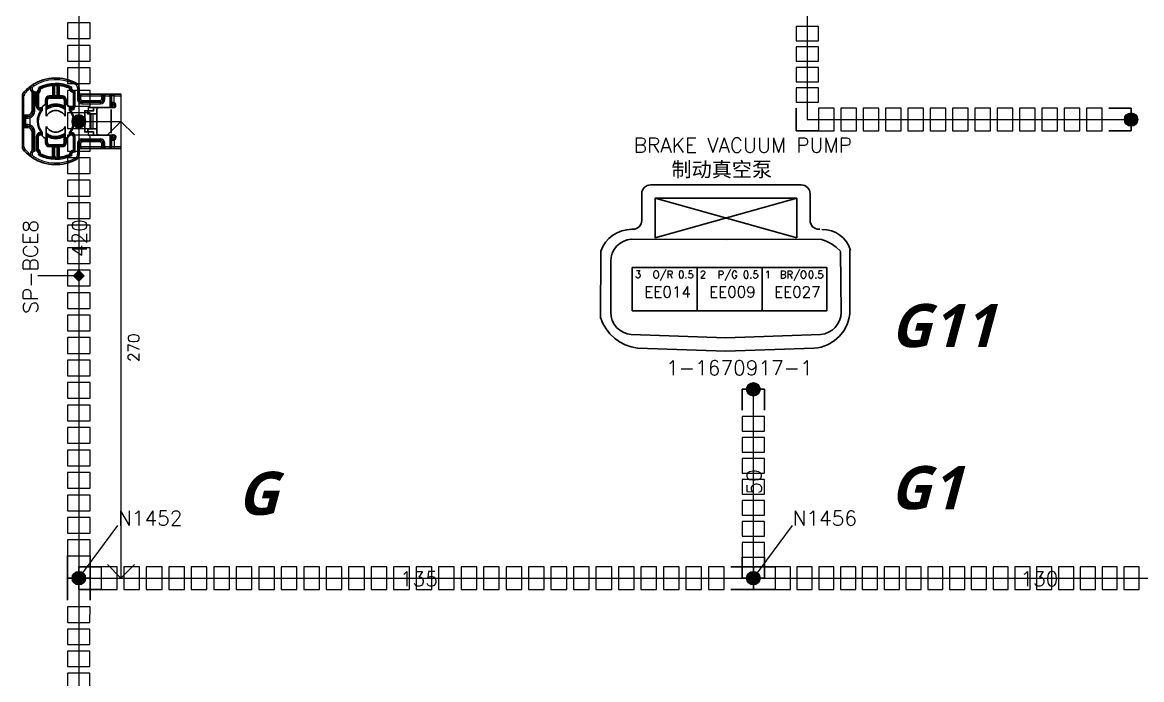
# Model space of a CAD drawing. Header units: millimetres. Extents: x 6 to 3615, y 6 to 858.
# Drawn here: x 1340.2 to 1547.6, y 281.5 to 403.3 of the extents above; entities that cross this region are included whole.
import ezdxf

# ---------------------------------------------------------------- set-up
doc = ezdxf.new("R2010")
doc.units = ezdxf.units.MM
doc.styles.add('SegoeUIBoldItalic_Style', font='segoeuiz.ttf')
doc.styles.add('Simplex_Style', font='simplex_.ttf')

msp = doc.modelspace()

# ---------------------------------------------------------------- hatches: boundary and pattern name
h = msp.add_hatch(color=0)
edge = h.paths.add_edge_path()
edge.add_arc((1350.65, 384.93), 1.25, 0, 360)
h = msp.add_hatch(color=0)
edge = h.paths.add_edge_path()
edge.add_arc((1350.65, 384.93), 1.25, 0, 360)
h = msp.add_hatch(color=0)
edge = h.paths.add_edge_path()
edge.add_arc((1545.65, 385.27), 1.25, 0, 360)
h = msp.add_hatch(color=0)
edge = h.paths.add_edge_path()
edge.add_arc((1545.65, 385.27), 1.25, 0, 360)
msp.add_hatch(color=0).paths.add_polyline_path([(1350.65, 355.3), (1349.65, 356.3), (1350.65, 357.3), (1351.65, 356.3)])
h = msp.add_hatch(color=0)
edge = h.paths.add_edge_path()
edge.add_arc((1475.65, 335.27), 1.25, 0, 360)
h = msp.add_hatch(color=0)
edge = h.paths.add_edge_path()
edge.add_arc((1475.65, 335.27), 1.25, 0, 360)
h = msp.add_hatch(color=0)
edge = h.paths.add_edge_path()
edge.add_arc((1350.65, 300.27), 1.25, 0, 360)
h = msp.add_hatch(color=0)
edge = h.paths.add_edge_path()
edge.add_arc((1350.65, 300.27), 1.25, 0, 360)
h = msp.add_hatch(color=0)
edge = h.paths.add_edge_path()
edge.add_arc((1475.65, 300.27), 1.25, 0, 360)
h = msp.add_hatch(color=0)
edge = h.paths.add_edge_path()
edge.add_arc((1475.65, 300.27), 1.25, 0, 360)

# ---------------------------------------------------------------- linework, layer by layer
at = {"color": 0, "linetype": 'Continuous', "lineweight": 13, "flags": 128}
for points in [[(1350.65, 425.27), (1350.65, 300.27)], [(1485.65, 425.27), (1485.65, 385.27)], [(1340.68, 390.14), (1340.45, 390.34)], [(1341.92, 390.45), (1341.92, 386.84), (1342.52, 386.84), (1342.52, 390.45)], [(1343.17, 390.14), (1343.17, 387.75), (1342.77, 387.75), (1342.77, 390.39)], [(1345.78, 391.53), (1345.78, 389.65), (1345.23, 389.65), (1345.23, 389.25), (1347.54, 389.25), (1347.54, 389.65), (1346.98, 389.65), (1346.98, 389.45)], [(1345.76, 391.73), (1345.78, 391.53), (1345.98, 391.53)], [(1345.78, 389.45), (1345.78, 389.65), (1346.18, 389.65), (1346.18, 391.55), (1346.18, 391.75)], [(1346.59, 391.75), (1346.58, 391.55), (1346.58, 389.65), (1346.18, 389.65), (1346.18, 389.45)], [(1346.78, 391.53), (1346.78, 391.53), (1346.78, 391.53), (1346.75, 391.54), (1346.58, 391.55)], [(1346.98, 391.53), (1346.98, 389.65), (1346.58, 389.65), (1346.58, 389.45)], [(1349.59, 390.29), (1349.59, 387.75), (1349.99, 387.75), (1349.99, 390.68)], [(1350.19, 392), (1350.05, 391.73)], [(1350.72, 391.11), (1350.42, 391.11), (1350.42, 388.97), (1351.02, 388.97), (1351.02, 389.65), (1354.88, 389.65), (1354.88, 389.95)], [(1351.02, 389.95), (1351.02, 389.65), (1350.72, 389.65)], [(1355.48, 389.95), (1355.48, 389.65), (1354.88, 389.65), (1354.88, 388.97), (1355.48, 388.97), (1355.48, 389.65), (1356.38, 389.65), (1356.38, 389.95)], [(1357.18, 389.95), (1357.18, 389.65), (1356.38, 389.65), (1356.38, 387.6), (1356.39, 387.51)], [(1357.12, 388.23), (1357.18, 388.42), (1357.18, 389.65), (1358.52, 389.65), (1358.52, 389.95)], [(1340.49, 385.84), (1340.49, 389.66), (1340.19, 389.66)], [(1344.83, 387.75), (1344.83, 388.85), (1344.43, 388.85), (1344.43, 388.08)], [(1348.34, 388.08), (1348.34, 388.85), (1347.93, 388.85), (1347.93, 387.75)], [(1354.68, 388.17), (1354.68, 388.77), (1351.22, 388.77), (1351.22, 388.17), (1354.68, 388.17)], [(1356.93, 388.45), (1356.68, 388.45)], [(1356.71, 387.51), (1356.71, 387.95), (1356.68, 387.95)], [(1356.71, 387.95), (1356.76, 388.15), (1356.81, 388.22), (1356.83, 388.23)], [(1357.53, 387.6), (1357.53, 387.95), (1356.71, 387.95)], [(1357.01, 387.95), (1357.01, 387.98), (1357.01, 388.01), (1357, 388.03), (1356.99, 388.06), (1356.98, 388.09), (1356.97, 388.11), (1356.95, 388.14), (1356.94, 388.16), (1356.92, 388.18), (1356.9, 388.2), (1356.88, 388.21), (1356.85, 388.22), (1356.83, 388.23)], [(1356.93, 388.45), (1356.93, 388.43), (1356.93, 388.41), (1356.94, 388.39), (1356.94, 388.37), (1356.95, 388.35), (1356.95, 388.34), (1356.96, 388.32), (1356.96, 388.31), (1356.97, 388.29), (1356.98, 388.28), (1356.98, 388.27), (1356.99, 388.26), (1357, 388.26), (1357.01, 388.25), (1357.02, 388.25), (1357.03, 388.25)], [(1358.52, 380.23), (1358.52, 389.65)], [(1340.37, 386.09), (1340.26, 385.92), (1340.19, 385.54)], [(1340.49, 385.84), (1340.48, 385.84), (1340.47, 385.84), (1340.46, 385.83), (1340.45, 385.82), (1340.44, 385.81), (1340.43, 385.8), (1340.42, 385.78), (1340.41, 385.76), (1340.4, 385.74), (1340.39, 385.72), (1340.38, 385.7), (1340.38, 385.67), (1340.37, 385.65), (1340.37, 385.62), (1340.37, 385.6), (1340.36, 385.57), (1340.36, 385.54)], [(1340.58, 385.84), (1340.57, 385.84), (1340.55, 385.84), (1340.54, 385.83), (1340.53, 385.82), (1340.52, 385.81), (1340.51, 385.79), (1340.5, 385.77), (1340.49, 385.76), (1340.48, 385.73), (1340.47, 385.71), (1340.47, 385.68), (1340.46, 385.66), (1340.46, 385.63), (1340.45, 385.6), (1340.45, 385.57), (1340.45, 385.54)], [(1340.49, 386.14), (1341.22, 386.14), (1341.22, 385.84)], [(1341.22, 385.84), (1341.2, 385.84), (1341.18, 385.84), (1341.16, 385.83), (1341.14, 385.82), (1341.12, 385.81), (1341.1, 385.8), (1341.08, 385.78), (1341.07, 385.76), (1341.05, 385.74), (1341.04, 385.72), (1341.03, 385.7), (1341.02, 385.67), (1341.01, 385.65), (1341, 385.62), (1341, 385.6), (1340.99, 385.57), (1340.99, 385.54)], [(1341.51, 385.89), (1341.6, 385.6), (1341.6, 384.28), (1341.51, 383.99)], [(1343.83, 387.45), (1343.48, 387.45), (1343.48, 387.04), (1343.64, 387.04)], [(1349.12, 387.04), (1349.29, 387.04), (1349.29, 387.45), (1348.94, 387.45)], [(1352.39, 387.51), (1352.39, 386.9)], [(1352.71, 386.31), (1352.71, 383.57)], [(1352.9, 386.31), (1352.9, 383.57)], [(1353.33, 383.57), (1353.33, 386.31)], [(1355.68, 387.45), (1355.68, 387.51)], [(1356.18, 387.51), (1356.18, 387.45)], [(1357.01, 387.6), (1357.01, 387.51)], [(1357.18, 387.45), (1357.18, 387.51)], [(1340.99, 385.54), (1340.19, 385.54)], [(1340.19, 384.34), (1340.36, 384.34), (1340.36, 385.54)], [(1340.19, 380.22), (1340.49, 380.22), (1340.49, 384.04)], [(1340.49, 383.74), (1340.44, 383.75), (1340.35, 383.82), (1340.27, 383.93)], [(1340.45, 385.54), (1340.45, 384.34), (1340.36, 384.34)], [(1340.36, 384.34), (1340.36, 384.31), (1340.37, 384.28), (1340.37, 384.25), (1340.38, 384.22), (1340.38, 384.2), (1340.39, 384.17), (1340.39, 384.15), (1340.4, 384.12), (1340.41, 384.11), (1340.42, 384.09), (1340.43, 384.07), (1340.45, 384.06), (1340.46, 384.05), (1340.47, 384.04), (1340.48, 384.04), (1340.49, 384.04)], [(1340.45, 384.34), (1340.45, 384.31), (1340.45, 384.28), (1340.46, 384.25), (1340.46, 384.22), (1340.47, 384.2), (1340.47, 384.17), (1340.48, 384.15), (1340.49, 384.12), (1340.5, 384.11), (1340.51, 384.09), (1340.52, 384.07), (1340.53, 384.06), (1340.54, 384.05), (1340.55, 384.04), (1340.57, 384.04), (1340.58, 384.04)], [(1340.45, 384.34), (1340.99, 384.34)], [(1341.22, 384.04), (1341.22, 383.74), (1340.49, 383.74)], [(1340.99, 384.34), (1340.99, 384.31), (1341, 384.28), (1341, 384.26), (1341.01, 384.23), (1341.02, 384.21), (1341.03, 384.18), (1341.04, 384.16), (1341.05, 384.14), (1341.07, 384.12), (1341.08, 384.1), (1341.1, 384.08), (1341.12, 384.07), (1341.14, 384.06), (1341.16, 384.05), (1341.18, 384.04), (1341.2, 384.04), (1341.22, 384.04)], [(1350.65, 384.93), (1358.46, 384.93)], [(1358.46, 384.93), (1355.96, 382.43)], [(1358.46, 384.93), (1358.46, 300.27)], [(1358.46, 384.93), (1360.96, 382.43)], [(1485.65, 385.27), (1545.65, 385.27)], [(1342.52, 379.43), (1342.52, 383.04), (1341.92, 383.04), (1341.92, 379.43)], [(1343.17, 379.74), (1343.17, 382.13), (1342.77, 382.13), (1342.77, 379.49)], [(1343.64, 382.84), (1343.48, 382.84), (1343.48, 382.43), (1343.83, 382.43)], [(1344.43, 381.8), (1344.43, 381.03), (1344.83, 381.03), (1344.83, 382.13)], [(1348.34, 381.8), (1348.34, 381.03), (1347.93, 381.03), (1347.93, 382.13)], [(1349.12, 382.84), (1349.29, 382.84), (1349.29, 382.43), (1348.94, 382.43)], [(1349.99, 379.2), (1349.99, 382.13), (1349.59, 382.13), (1349.59, 379.59)], [(1354.68, 381.41), (1354.68, 381.11), (1351.22, 381.11), (1351.22, 381.71), (1354.68, 381.71), (1354.68, 381.41)], [(1352.39, 382.98), (1352.39, 382.37)], [(1356.39, 382.37), (1356.38, 382.28), (1356.38, 380.23), (1355.48, 380.23), (1355.48, 379.93)], [(1355.68, 382.37), (1355.68, 382.43)], [(1356.18, 382.43), (1356.18, 382.37)], [(1357.12, 381.65), (1357.18, 381.46), (1357.18, 380.23), (1356.38, 380.23), (1356.38, 379.93)], [(1356.71, 382.37), (1356.71, 381.93), (1356.68, 381.93)], [(1357.53, 382.28), (1357.53, 381.93), (1356.71, 381.93)], [(1356.71, 381.93), (1356.76, 381.73), (1356.81, 381.66), (1356.83, 381.65)], [(1356.83, 381.65), (1356.86, 381.66), (1356.88, 381.67), (1356.9, 381.68), (1356.92, 381.7), (1356.94, 381.72), (1356.95, 381.74), (1356.97, 381.77), (1356.98, 381.79), (1356.99, 381.82), (1357, 381.85), (1357.01, 381.88), (1357.01, 381.9), (1357.01, 381.93)], [(1357.03, 381.63), (1357.02, 381.63), (1357.01, 381.63), (1357, 381.62), (1356.99, 381.62), (1356.98, 381.61), (1356.98, 381.6), (1356.97, 381.59), (1356.96, 381.57), (1356.96, 381.56), (1356.95, 381.54), (1356.95, 381.53), (1356.94, 381.51), (1356.94, 381.49), (1356.93, 381.47), (1356.93, 381.45), (1356.93, 381.43)], [(1357.01, 382.37), (1357.01, 382.28)], [(1357.18, 382.37), (1357.18, 382.43)], [(1340.68, 379.74), (1340.45, 379.54)], [(1345.78, 380.43), (1345.78, 380.23), (1345.23, 380.23), (1345.23, 380.63), (1347.54, 380.63), (1347.54, 380.23), (1346.98, 380.23), (1346.98, 378.35)], [(1345.98, 378.35), (1345.78, 378.35), (1345.78, 380.23), (1346.18, 380.23), (1346.18, 380.43)], [(1346.18, 378.13), (1346.18, 378.33), (1346.18, 380.23), (1346.58, 380.23), (1346.58, 380.43)], [(1346.98, 380.43), (1346.98, 380.23), (1346.58, 380.23), (1346.58, 378.33), (1346.59, 378.13)], [(1350.72, 380.23), (1351.02, 380.23), (1351.02, 380.91), (1350.42, 380.91), (1350.42, 378.77), (1350.72, 378.77)], [(1354.88, 379.93), (1354.88, 380.23), (1355.48, 380.23), (1355.48, 380.91), (1354.88, 380.91), (1354.88, 380.23), (1351.02, 380.23), (1351.02, 379.93)], [(1356.68, 381.43), (1356.93, 381.43)], [(1358.52, 379.93), (1358.52, 380.23), (1357.18, 380.23), (1357.18, 379.93)], [(1345.78, 378.35), (1345.76, 378.15)], [(1350.19, 377.88), (1350.05, 378.15)], [(1350.65, 356.3), (1343.07, 356.3)], [(1475.65, 300.27), (1475.65, 335.27)], [(1350.65, 300.27), (1357.9, 310.02)], [(1475.65, 300.27), (1482.9, 310.02)], [(1358.46, 300.27), (1355.96, 302.77)], [(1358.46, 300.27), (1360.96, 302.77)], [(1350.65, 300.27), (1350.52, 195.73)], [(1350.65, 300.27), (1358.46, 300.27)], [(1350.65, 300.27), (1475.65, 300.27)], [(1475.65, 300.27), (1580.65, 300.27)]]:
    msp.add_lwpolyline(points, dxfattribs=at)
for points in [[(1352.73, 400.27), (1352.73, 403.18), (1348.57, 403.18), (1348.57, 400.27), (1352.73, 400.27)], [(1483.57, 402.52), (1483.57, 399.86), (1487.73, 399.86), (1487.73, 402.52), (1483.57, 402.52)], [(1352.73, 396.1), (1352.73, 399.02), (1348.57, 399.02), (1348.57, 396.1), (1352.73, 396.1)], [(1483.57, 398.72), (1483.57, 396.07), (1487.73, 396.07), (1487.73, 398.72), (1483.57, 398.72)], [(1352.73, 391.93), (1352.73, 394.85), (1348.57, 394.85), (1348.57, 391.93), (1352.73, 391.93)], [(1483.57, 394.93), (1483.57, 392.28), (1487.73, 392.28), (1487.73, 394.93), (1483.57, 394.93)], [(1352.73, 387.77), (1352.73, 390.68), (1348.57, 390.68), (1348.57, 387.77), (1352.73, 387.77)], [(1483.57, 391.14), (1483.57, 388.49), (1487.73, 388.49), (1487.73, 391.14), (1483.57, 391.14)], [(1352.73, 383.6), (1352.73, 386.52), (1348.57, 386.52), (1348.57, 383.6), (1352.73, 383.6)], [(1483.57, 387.35), (1483.57, 383.18)], [(1487.73, 387.35), (1487.73, 387.35)], [(1487.73, 387.35), (1487.73, 387.35)], [(1487.73, 383.18), (1490.63, 383.18), (1490.63, 387.35), (1487.73, 387.35), (1487.73, 383.18)], [(1491.87, 383.18), (1494.77, 383.18), (1494.77, 387.35), (1491.87, 387.35), (1491.87, 383.18)], [(1496.01, 383.18), (1498.9, 383.18), (1498.9, 387.35), (1496.01, 387.35), (1496.01, 383.18)], [(1500.15, 383.18), (1503.04, 383.18), (1503.04, 387.35), (1500.15, 387.35), (1500.15, 383.18)], [(1504.28, 383.18), (1507.18, 383.18), (1507.18, 387.35), (1504.28, 387.35), (1504.28, 383.18)], [(1508.42, 383.18), (1511.31, 383.18), (1511.31, 387.35), (1508.42, 387.35), (1508.42, 383.18)], [(1512.56, 383.18), (1515.45, 383.18), (1515.45, 387.35), (1512.56, 387.35), (1512.56, 383.18)], [(1516.69, 383.18), (1519.59, 383.18), (1519.59, 387.35), (1516.69, 387.35), (1516.69, 383.18)], [(1520.83, 383.18), (1523.73, 383.18), (1523.73, 387.35), (1520.83, 387.35), (1520.83, 383.18)], [(1524.97, 383.18), (1527.86, 383.18), (1527.86, 387.35), (1524.97, 387.35), (1524.97, 383.18)], [(1529.1, 383.18), (1532, 383.18), (1532, 387.35), (1529.1, 387.35), (1529.1, 383.18)], [(1533.24, 383.18), (1536.14, 383.18), (1536.14, 387.35), (1533.24, 387.35), (1533.24, 383.18)], [(1537.38, 383.18), (1540.27, 383.18), (1540.27, 387.35), (1537.38, 387.35), (1537.38, 383.18)], [(1545.65, 387.35), (1541.51, 387.35)], [(1545.65, 383.18), (1545.65, 387.35)], [(1352.73, 379.43), (1352.73, 382.35), (1348.57, 382.35), (1348.57, 379.43), (1352.73, 379.43)], [(1483.57, 383.18), (1487.73, 383.18)], [(1545.65, 383.18), (1541.51, 383.18)], [(1352.73, 375.27), (1352.73, 378.18), (1348.57, 378.18), (1348.57, 375.27), (1352.73, 375.27)], [(1352.73, 371.1), (1352.73, 374.02), (1348.57, 374.02), (1348.57, 371.1), (1352.73, 371.1)], [(1352.73, 366.93), (1352.73, 369.85), (1348.57, 369.85), (1348.57, 366.93), (1352.73, 366.93)], [(1352.73, 362.77), (1352.73, 365.68), (1348.57, 365.68), (1348.57, 362.77), (1352.73, 362.77)], [(1352.73, 358.6), (1352.73, 361.52), (1348.57, 361.52), (1348.57, 358.6), (1352.73, 358.6)], [(1352.73, 354.43), (1352.73, 357.35), (1348.57, 357.35), (1348.57, 354.43), (1352.73, 354.43)], [(1349.65, 356.3), (1350.65, 357.3), (1351.65, 356.3), (1350.65, 355.3)], [(1352.73, 350.27), (1352.73, 353.18), (1348.57, 353.18), (1348.57, 350.27), (1352.73, 350.27)], [(1352.73, 346.1), (1352.73, 349.02), (1348.57, 349.02), (1348.57, 346.1), (1352.73, 346.1)], [(1352.73, 341.93), (1352.73, 344.85), (1348.57, 344.85), (1348.57, 341.93), (1352.73, 341.93)], [(1352.73, 337.77), (1352.73, 340.68), (1348.57, 340.68), (1348.57, 337.77), (1352.73, 337.77)], [(1352.73, 333.6), (1352.73, 336.52), (1348.57, 336.52), (1348.57, 333.6), (1352.73, 333.6)], [(1477.73, 335.27), (1473.57, 335.27)], [(1473.57, 335.27), (1473.57, 331.38)], [(1477.73, 335.27), (1477.73, 331.38)], [(1352.73, 329.43), (1352.73, 332.35), (1348.57, 332.35), (1348.57, 329.43), (1352.73, 329.43)], [(1477.73, 327.49), (1477.73, 330.21), (1473.57, 330.21), (1473.57, 327.49), (1477.73, 327.49)], [(1352.73, 325.27), (1352.73, 328.18), (1348.57, 328.18), (1348.57, 325.27), (1352.73, 325.27)], [(1477.73, 323.6), (1477.73, 326.32), (1473.57, 326.32), (1473.57, 323.6), (1477.73, 323.6)], [(1352.73, 321.1), (1352.73, 324.02), (1348.57, 324.02), (1348.57, 321.1), (1352.73, 321.1)], [(1477.73, 319.71), (1477.73, 322.43), (1473.57, 322.43), (1473.57, 319.71), (1477.73, 319.71)], [(1352.73, 316.93), (1352.73, 319.85), (1348.57, 319.85), (1348.57, 316.93), (1352.73, 316.93)], [(1477.73, 315.82), (1477.73, 318.54), (1473.57, 318.54), (1473.57, 315.82), (1477.73, 315.82)], [(1352.73, 312.77), (1352.73, 315.68), (1348.57, 315.68), (1348.57, 312.77), (1352.73, 312.77)], [(1477.73, 311.93), (1477.73, 314.65), (1473.57, 314.65), (1473.57, 311.93), (1477.73, 311.93)], [(1352.73, 308.6), (1352.73, 311.52), (1348.57, 311.52), (1348.57, 308.6), (1352.73, 308.6)], [(1477.73, 308.04), (1477.73, 310.77), (1473.57, 310.77), (1473.57, 308.04), (1477.73, 308.04)], [(1352.73, 304.43), (1352.73, 307.35), (1348.57, 307.35), (1348.57, 304.43), (1352.73, 304.43)], [(1477.73, 304.15), (1477.73, 306.88), (1473.57, 306.88), (1473.57, 304.15), (1477.73, 304.15)], [(1348.57, 300.27), (1348.57, 304.43)], [(1352.73, 300.27), (1352.73, 304.43)], [(1473.57, 300.27), (1473.57, 304.15)], [(1477.73, 300.27), (1477.73, 304.15)], [(1350.65, 298.18), (1350.65, 302.35)], [(1350.65, 302.35), (1354.82, 302.35)], [(1354.82, 298.18), (1357.73, 298.18), (1357.73, 302.35), (1354.82, 302.35), (1354.82, 298.18)], [(1358.98, 298.18), (1361.9, 298.18), (1361.9, 302.35), (1358.98, 302.35), (1358.98, 298.18)], [(1363.15, 298.18), (1366.07, 298.18), (1366.07, 302.35), (1363.15, 302.35), (1363.15, 298.18)], [(1367.32, 298.18), (1370.23, 298.18), (1370.23, 302.35), (1367.32, 302.35), (1367.32, 298.18)], [(1371.48, 298.18), (1374.4, 298.18), (1374.4, 302.35), (1371.48, 302.35), (1371.48, 298.18)], [(1375.65, 298.18), (1378.57, 298.18), (1378.57, 302.35), (1375.65, 302.35), (1375.65, 298.18)], [(1379.82, 298.18), (1382.73, 298.18), (1382.73, 302.35), (1379.82, 302.35), (1379.82, 298.18)], [(1383.98, 298.18), (1386.9, 298.18), (1386.9, 302.35), (1383.98, 302.35), (1383.98, 298.18)], [(1388.15, 298.18), (1391.07, 298.18), (1391.07, 302.35), (1388.15, 302.35), (1388.15, 298.18)], [(1392.32, 298.18), (1395.23, 298.18), (1395.23, 302.35), (1392.32, 302.35), (1392.32, 298.18)], [(1396.48, 298.18), (1399.4, 298.18), (1399.4, 302.35), (1396.48, 302.35), (1396.48, 298.18)], [(1400.65, 298.18), (1403.57, 298.18), (1403.57, 302.35), (1400.65, 302.35), (1400.65, 298.18)], [(1404.82, 298.18), (1407.73, 298.18), (1407.73, 302.35), (1404.82, 302.35), (1404.82, 298.18)], [(1408.98, 298.18), (1411.9, 298.18), (1411.9, 302.35), (1408.98, 302.35), (1408.98, 298.18)], [(1413.15, 298.18), (1416.07, 298.18), (1416.07, 302.35), (1413.15, 302.35), (1413.15, 298.18)], [(1417.32, 298.18), (1420.23, 298.18), (1420.23, 302.35), (1417.32, 302.35), (1417.32, 298.18)], [(1421.48, 298.18), (1424.4, 298.18), (1424.4, 302.35), (1421.48, 302.35), (1421.48, 298.18)], [(1425.65, 298.18), (1428.57, 298.18), (1428.57, 302.35), (1425.65, 302.35), (1425.65, 298.18)], [(1429.82, 298.18), (1432.73, 298.18), (1432.73, 302.35), (1429.82, 302.35), (1429.82, 298.18)], [(1433.98, 298.18), (1436.9, 298.18), (1436.9, 302.35), (1433.98, 302.35), (1433.98, 298.18)], [(1438.15, 298.18), (1441.07, 298.18), (1441.07, 302.35), (1438.15, 302.35), (1438.15, 298.18)], [(1442.32, 298.18), (1445.23, 298.18), (1445.23, 302.35), (1442.32, 302.35), (1442.32, 298.18)], [(1446.48, 298.18), (1449.4, 298.18), (1449.4, 302.35), (1446.48, 302.35), (1446.48, 298.18)], [(1450.65, 298.18), (1453.57, 298.18), (1453.57, 302.35), (1450.65, 302.35), (1450.65, 298.18)], [(1454.82, 298.18), (1457.73, 298.18), (1457.73, 302.35), (1454.82, 302.35), (1454.82, 298.18)], [(1458.98, 298.18), (1461.9, 298.18), (1461.9, 302.35), (1458.98, 302.35), (1458.98, 298.18)], [(1463.15, 298.18), (1466.07, 298.18), (1466.07, 302.35), (1463.15, 302.35), (1463.15, 298.18)], [(1467.32, 298.18), (1470.23, 298.18), (1470.23, 302.35), (1467.32, 302.35), (1467.32, 298.18)], [(1475.65, 302.35), (1471.48, 302.35)], [(1475.65, 298.18), (1475.65, 302.35)], [(1475.65, 298.18), (1475.65, 302.35)], [(1475.65, 302.35), (1479.69, 302.35)], [(1479.69, 298.18), (1482.52, 298.18), (1482.52, 302.35), (1479.69, 302.35), (1479.69, 298.18)], [(1483.73, 298.18), (1486.55, 298.18), (1486.55, 302.35), (1483.73, 302.35), (1483.73, 298.18)], [(1487.77, 298.18), (1490.59, 298.18), (1490.59, 302.35), (1487.77, 302.35), (1487.77, 298.18)], [(1491.8, 298.18), (1494.63, 298.18), (1494.63, 302.35), (1491.8, 302.35), (1491.8, 298.18)], [(1495.84, 298.18), (1498.67, 298.18), (1498.67, 302.35), (1495.84, 302.35), (1495.84, 298.18)], [(1499.88, 298.18), (1502.71, 298.18), (1502.71, 302.35), (1499.88, 302.35), (1499.88, 298.18)], [(1503.92, 298.18), (1506.75, 298.18), (1506.75, 302.35), (1503.92, 302.35), (1503.92, 298.18)], [(1507.96, 298.18), (1510.79, 298.18), (1510.79, 302.35), (1507.96, 302.35), (1507.96, 298.18)], [(1512, 298.18), (1514.82, 298.18), (1514.82, 302.35), (1512, 302.35), (1512, 298.18)], [(1516.04, 298.18), (1518.86, 298.18), (1518.86, 302.35), (1516.04, 302.35), (1516.04, 298.18)], [(1520.07, 298.18), (1522.9, 298.18), (1522.9, 302.35), (1520.07, 302.35), (1520.07, 298.18)], [(1524.11, 298.18), (1526.94, 298.18), (1526.94, 302.35), (1524.11, 302.35), (1524.11, 298.18)], [(1528.15, 298.18), (1530.98, 298.18), (1530.98, 302.35), (1528.15, 302.35), (1528.15, 298.18)], [(1532.19, 298.18), (1535.02, 298.18), (1535.02, 302.35), (1532.19, 302.35), (1532.19, 298.18)], [(1536.23, 298.18), (1539.05, 298.18), (1539.05, 302.35), (1536.23, 302.35), (1536.23, 298.18)], [(1540.27, 298.18), (1543.09, 298.18), (1543.09, 302.35), (1540.27, 302.35), (1540.27, 298.18)], [(1544.3, 298.18), (1547.13, 298.18), (1547.13, 302.35), (1544.3, 302.35), (1544.3, 298.18)], [(1348.57, 300.27), (1348.56, 296.17)], [(1352.73, 300.27), (1348.57, 300.27)], [(1352.73, 300.26), (1348.57, 300.27)], [(1352.73, 300.26), (1352.73, 296.16)], [(1477.73, 300.27), (1473.57, 300.27)], [(1350.65, 298.18), (1354.82, 298.18)], [(1475.65, 298.18), (1471.48, 298.18)], [(1475.65, 298.18), (1479.69, 298.18)], [(1352.72, 292.07), (1352.73, 294.93), (1348.56, 294.94), (1348.56, 292.07), (1352.72, 292.07)], [(1352.72, 287.97), (1352.72, 290.84), (1348.56, 290.84), (1348.55, 287.97), (1352.72, 287.97)], [(1352.71, 283.87), (1352.72, 286.74), (1348.55, 286.74), (1348.55, 283.87), (1352.71, 283.87)], [(1352.71, 279.77), (1352.71, 282.64), (1348.55, 282.64), (1348.54, 279.77), (1352.71, 279.77)]]:
    msp.add_lwpolyline(points, close=True, dxfattribs=at)
at = {"color": 0, "linetype": 'Continuous', "lineweight": 30, "flags": 128}
for points in [[(1342.32, 391.5), (1342.17, 391.76)], [(1342.22, 390.22), (1342.22, 386.84)], [(1342.97, 387.75), (1342.97, 390.26)], [(1345.98, 391.53), (1345.98, 389.65)], [(1346.78, 391.53), (1346.78, 391.54)], [(1346.78, 389.65), (1346.78, 391.53)], [(1346.98, 391.53), (1346.84, 391.68)], [(1349.83, 390.51), (1349.79, 390.46), (1349.79, 387.75)], [(1350.72, 388.97), (1350.72, 391.11)], [(1358.52, 389.95), (1351.02, 389.95)], [(1340.19, 389.66), (1340.19, 380.22)], [(1344.63, 385.91), (1344.63, 388.85)], [(1347.54, 389.45), (1345.23, 389.45)], [(1348.14, 385.91), (1348.14, 388.85)], [(1354.68, 388.47), (1351.22, 388.47)], [(1355.18, 389.65), (1355.18, 388.97)], [(1356.38, 387.6), (1356.68, 387.6), (1356.68, 389.65)], [(1356.68, 387.45), (1356.68, 387.51), (1357.33, 387.51), (1357.33, 387.95)], [(1357.03, 388.25), (1356.88, 388.25)], [(1341.22, 385.84), (1340.49, 385.84)], [(1343.83, 387.61), (1343.83, 387.24), (1343.48, 387.24)], [(1343.83, 387.24), (1343.83, 387.14), (1343.64, 387.04)], [(1343.83, 386.96), (1343.83, 387.14)], [(1349.29, 387.24), (1348.94, 387.24), (1348.94, 387.61)], [(1349.12, 387.04), (1348.94, 387.14), (1348.94, 387.24)], [(1348.94, 387.14), (1348.94, 386.96)], [(1353.38, 382.37), (1353.38, 382.98), (1351.76, 382.98), (1351.76, 386.9), (1353.38, 386.9), (1353.38, 387.51)], [(1352.31, 386.9), (1352.31, 386.31), (1353.99, 386.31)], [(1352.39, 387.51), (1356.68, 387.51), (1356.68, 387.6)], [(1353.99, 382.73), (1353.99, 387.15)], [(1355.18, 387.51), (1355.18, 387.45)], [(1356.63, 387.15), (1356.63, 382.73)], [(1357.53, 387.6), (1357.33, 387.6)], [(1340.49, 384.04), (1341.22, 384.04)], [(1340.79, 385.54), (1340.79, 384.34)], [(1344.63, 383.97), (1344.63, 381.03)], [(1348.14, 381.03), (1348.14, 383.97)], [(1342.22, 383.04), (1342.22, 379.66)], [(1342.97, 379.62), (1342.97, 382.13)], [(1343.48, 382.64), (1343.83, 382.64), (1343.83, 382.74)], [(1343.83, 382.92), (1343.83, 382.74), (1343.64, 382.84)], [(1343.83, 382.64), (1343.83, 382.27)], [(1349.12, 382.84), (1348.94, 382.74), (1348.94, 382.92)], [(1348.94, 382.27), (1348.94, 382.74)], [(1348.94, 382.64), (1349.29, 382.64)], [(1349.79, 382.13), (1349.79, 379.42), (1349.83, 379.38)], [(1353.99, 383.57), (1352.31, 383.57), (1352.31, 382.98)], [(1352.39, 382.37), (1356.68, 382.37), (1356.68, 382.43)], [(1355.18, 382.43), (1355.18, 382.37)], [(1356.38, 382.28), (1356.68, 382.28), (1356.68, 382.37), (1357.33, 382.37), (1357.33, 381.93)], [(1356.68, 380.23), (1356.68, 382.28)], [(1356.88, 381.63), (1357.03, 381.63)], [(1357.33, 382.28), (1357.53, 382.28)], [(1345.23, 380.43), (1347.54, 380.43)], [(1345.98, 380.23), (1345.98, 378.35)], [(1346.78, 378.35), (1346.78, 380.23)], [(1350.72, 378.77), (1350.72, 380.91)], [(1351.02, 379.93), (1358.52, 379.93)], [(1351.22, 381.41), (1354.68, 381.41)], [(1355.18, 380.91), (1355.18, 380.23)], [(1342.32, 378.38), (1342.17, 378.12)], [(1346.98, 378.35), (1346.84, 378.2)], [(1456.6, 373.16), (1456.27, 373.13), (1455.96, 373.03), (1455.44, 372.68), (1455.09, 372.16), (1454.99, 371.85), (1454.96, 371.52)], [(1454.97, 371.51), (1454.97, 366.58)], [(1456.61, 373.15), (1484.52, 373.15)], [(1486.17, 371.52), (1486.14, 371.85), (1486.04, 372.16), (1485.68, 372.68), (1485.16, 373.03), (1484.85, 373.13), (1484.53, 373.16)], [(1486.16, 371.51), (1486.16, 366.58)], [(1457.43, 370.69), (1483.7, 363.36), (1483.7, 370.69), (1457.43, 370.69), (1457.43, 363.36), (1483.7, 370.69)], [(1453.34, 364.93), (1453.66, 364.96), (1453.97, 365.06), (1454.49, 365.41), (1454.85, 365.93), (1454.94, 366.24), (1454.98, 366.57)], [(1486.15, 366.57), (1486.18, 366.24), (1486.28, 365.93), (1486.63, 365.41), (1487.15, 365.06), (1487.46, 364.96), (1487.79, 364.93)], [(1453.14, 364.94), (1452.19, 364.86), (1451.27, 364.65), (1450.41, 364.3), (1449.61, 363.83), (1448.89, 363.24), (1448.27, 362.55), (1447.76, 361.76), (1447.36, 360.89)], [(1453.03, 363.09), (1452.25, 362.96), (1451.53, 362.69), (1450.88, 362.3), (1450.32, 361.8), (1449.85, 361.2), (1449.51, 360.52), (1449.29, 359.79), (1449.21, 359)], [(1488.11, 363.08), (1470.66, 363.05), (1453.02, 363.08)], [(1453.33, 364.94), (1453.14, 364.94)], [(1487.8, 364.94), (1487.98, 364.94)], [(1491.78, 360.85), (1491.01, 361.62), (1490.13, 362.25), (1489.16, 362.74), (1488.13, 363.09)], [(1493.65, 361.03), (1493.33, 361.87), (1492.89, 362.63), (1492.33, 363.3), (1491.67, 363.86), (1490.93, 364.31), (1490.12, 364.64), (1489.26, 364.83), (1488.37, 364.87)], [(1447.36, 360.89), (1447.32, 348.41)], [(1493.55, 361.06), (1493.55, 349.96)], [(1449.22, 358.99), (1449.22, 349.56)], [(1491.82, 360.83), (1491.91, 349.56)], [(1447.31, 348.57), (1447.76, 347.46), (1448.35, 346.45), (1449.08, 345.54), (1449.91, 344.74), (1450.86, 344.07), (1451.89, 343.54), (1452.99, 343.15), (1454.16, 342.92)], [(1449.21, 349.55), (1449.29, 348.76), (1449.51, 348.02), (1449.85, 347.35), (1450.32, 346.75), (1450.88, 346.25), (1451.53, 345.85), (1452.25, 345.58), (1453.03, 345.45)], [(1486.87, 342.91), (1487.57, 342.98), (1488.23, 343.11), (1488.88, 343.31), (1489.49, 343.56), (1490.63, 344.23), (1491.61, 345.1), (1492.42, 346.12), (1493.03, 347.29), (1493.25, 347.92), (1493.41, 348.58), (1493.52, 349.25), (1493.55, 349.94)], [(1488.09, 345.45), (1488.88, 345.58), (1489.6, 345.85), (1490.25, 346.25), (1490.81, 346.75), (1491.27, 347.35), (1491.62, 348.02), (1491.84, 348.76), (1491.91, 349.55)], [(1453.03, 345.46), (1470.57, 344.83), (1488.1, 345.46)], [(1454.25, 342.91), (1470.57, 342.37), (1486.88, 342.91)]]:
    msp.add_lwpolyline(points, dxfattribs=at)
for points in [[(1453.2, 357.84), (1465.23, 357.84), (1465.23, 349.82), (1453.2, 349.82), (1453.2, 357.84)], [(1465.23, 357.84), (1477.26, 357.84), (1477.26, 349.82), (1465.23, 349.82), (1465.23, 357.84)], [(1477.26, 357.84), (1489.29, 357.84), (1489.29, 349.82), (1477.26, 349.82), (1477.26, 357.84)]]:
    msp.add_lwpolyline(points, close=True, dxfattribs=at)
at = {"color": 0, "linetype": 'Continuous', "lineweight": 13}
for centre in [(1350.65, 384.93), (1350.65, 384.93), (1545.65, 385.27), (1545.65, 385.27), (1475.65, 335.27), (1475.65, 335.27), (1350.65, 300.27), (1350.65, 300.27), (1475.65, 300.27), (1475.65, 300.27)]:
    msp.add_circle(centre, 1.25, dxfattribs=at)
at = {"color": 0, "linetype": 'Continuous', "lineweight": 30}
for centre, radius, start, end in [((1346.39, 384.93), 8.03, 62, 122), ((1349.71, 391.11), 1.01, 0, 62), ((1341.21, 389.66), 1.02, 138, 179), ((1346.34, 384.99), 7.95, 123, 138), ((1342.57, 391.01), 0.854, 118, -114), ((1340.79, 392.41), 2.61, -56, -48), ((1344.76, 393.19), 3.44, -126, -122), ((1342.57, 391.01), 0.854, -62, 4), ((1345.34, 394.22), 4.61, -121, -118), ((1342.65, 389.83), 1.47, 58, 67), ((1346.39, 384.94), 6.82, 67, 116), ((1341.87, 388.37), 3.12, 56, 60), ((1345.78, 391.52), 0.206, 1, 89), ((1346.33, 389.42), 2.13, 94, 100), ((1347, 391.52), 0.216, 102, 177), ((1352.02, 387.04), 5.09, 125, 127), ((1349.83, 391.21), 0.753, -179, -93), ((1350.39, 389.21), 2.38, 117, 123), ((1348.41, 391.89), 1.98, -54, -46), ((1349, 391.41), 1.23, -47, -36), ((1351.02, 390.26), 0.302, -179, -90), ((1355.48, 389.65), 0.302, 91, -180), ((1356.38, 389.65), 0.302, 1, 90), ((1346.38, 384.95), 3.69, 118, 133), ((1345.23, 388.85), 0.604, 90, 179), ((1346.38, 384.95), 3, 54, 125), ((1345.78, 389.66), 0.206, -89, -1), ((1346.99, 389.66), 0.206, -179, -91), ((1347.53, 388.85), 0.604, 0, 89), ((1346.31, 384.85), 3.81, 46, 61), ((1351.22, 388.97), 0.497, -180, -90), ((1354.68, 388.97), 0.497, -90, 0), ((1356.89, 388.45), 0.206, -179, -91), ((1357.03, 387.95), 0.302, 1, 90), ((1340.5, 385.54), 0.302, 91, -180), ((1341.1, 385.54), 0.302, 91, -180), ((1341.17, 387.46), 1.61, -88, -82), ((1341.22, 386.84), 1, -79, 0), ((1343.47, 387.74), 0.497, -180, -90), ((1346.38, 384.94), 3.26, 142, -141), ((1346.38, 384.94), 2, 29, 151), ((1349.84, 384.74), 5.84, 149, 153), ((1335.12, 380.54), 14.7, 28, 29), ((1346.39, 384.94), 3.26, -38, 39), ((1349.29, 387.74), 0.497, -90, 0), ((1354.29, 387.14), 0.302, 91, -180), ((1340.5, 384.34), 0.302, -179, -90), ((1341.17, 384.32), 0.977, 179, -156), ((1341.1, 384.34), 0.302, -179, -90), ((1341.17, 382.42), 1.61, 82, 88), ((1341.22, 383.04), 1, 0, 79), ((1346.38, 384.94), 2, -151, -29), ((1343.47, 382.14), 0.497, 90, -180), ((1346.45, 385.03), 3.81, -134, -119), ((1347.88, 384.07), 3.6, -155, -149), ((1346.38, 384.93), 3, -126, -55), ((1335.21, 389.48), 14.69, -30, -29), ((1346.38, 384.93), 3.69, -62, -47), ((1349.29, 382.14), 0.497, 0, 90), ((1354.29, 382.74), 0.302, -179, -90), ((1356.89, 381.43), 0.206, 91, 179), ((1357.03, 381.93), 0.302, -89, 0), ((1341.21, 380.22), 1.02, -180, -139), ((1346.34, 384.89), 7.95, -138, -123), ((1342.57, 378.87), 0.854, 114, -118), ((1340.81, 377.51), 2.57, 48, 56), ((1344.76, 376.69), 3.44, 122, 126), ((1342.57, 378.87), 0.852, -5, 61), ((1345.23, 375.8), 4.44, 117, 120), ((1345.23, 381.03), 0.604, -180, -91), ((1345.78, 380.22), 0.206, 1, 89), ((1346.99, 380.22), 0.206, 91, 179), ((1347.53, 381.03), 0.604, -90, -1), ((1348.41, 377.99), 1.98, 46, 54), ((1351.22, 380.91), 0.497, 90, -180), ((1351.02, 379.62), 0.302, 91, -180), ((1350.95, 379.67), 0.221, 138, 159), ((1354.68, 380.91), 0.497, 0, 90), ((1355.48, 380.23), 0.302, -179, -90), ((1356.38, 380.23), 0.302, -89, 0), ((1346.39, 384.95), 8.03, -122, -62), ((1342.65, 380.05), 1.47, -67, -58), ((1346.39, 384.94), 6.82, -116, -67), ((1338.98, 386.19), 8.62, -59, -58), ((1345.78, 378.35), 0.201, -95, 0), ((1346.25, 379.74), 1.42, -101, -93), ((1346.54, 380.33), 2, -89, -83), ((1347, 378.36), 0.216, -176, -101), ((1353.42, 384.83), 7.53, -127, -125), ((1349.83, 378.67), 0.753, 93, 179), ((1350.19, 380.3), 1.96, -124, -117), ((1348.52, 378.09), 1.85, 37, 44), ((1349.71, 378.77), 1.01, -62, 0)]:
    msp.add_arc(centre, radius, start, end, dxfattribs=at)
at = {"color": 0, "linetype": 'Continuous', "lineweight": 13}
for centre, radius, start, end in [((1346.38, 384.93), 7.73, 62, 122), ((1341.21, 389.66), 0.711, 138, 179), ((1346.35, 384.98), 7.66, 127, 137), ((1342.57, 391.01), 0.555, 117, -94), ((1342.57, 391), 0.651, -72, 16), ((1342.56, 391.01), 1.06, -55, -3), ((1346.39, 384.95), 7.01, 65, 117), ((1346.37, 385), 6.56, 95, 114), ((1346.35, 385.75), 5.8, 87, 90), ((1346.4, 385.01), 6.54, 68, 85), ((1349.83, 391.21), 0.953, -171, -105), ((1349.83, 391.21), 0.549, 168, -74), ((1349.72, 391.12), 0.695, 0, 63), ((1345.23, 388.85), 0.799, 90, -180), ((1346.38, 384.93), 3.21, 61, 119), ((1345.23, 388.85), 0.401, 90, -180), ((1347.54, 388.85), 0.799, 0, 90), ((1347.54, 388.85), 0.401, 0, 90), ((1351.22, 388.97), 0.799, -180, -90), ((1351.22, 388.98), 0.206, -179, -91), ((1354.67, 388.98), 0.206, -89, -1), ((1354.68, 388.97), 0.799, -90, 0), ((1356.88, 388.43), 0.198, -180, -103), ((1356.88, 388.15), 0.0964, 88, 120), ((1356.93, 387.05), 1.4, 80, 90), ((1357.03, 387.95), 0.508, 0, 72), ((1340.52, 385.91), 0.232, 97, 131), ((1341.22, 386.85), 0.703, -90, 0), ((1341.22, 386.84), 1.3, -73, 0), ((1343.48, 387.75), 0.703, -180, -90), ((1346.38, 384.94), 3.46, 143, -142), ((1343.48, 387.75), 0.302, -179, -90), ((1346.38, 384.94), 2.76, 51, 130), ((1346.38, 384.94), 3.46, -37, 38), ((1349.29, 387.75), 0.703, -90, 0), ((1349.29, 387.75), 0.302, -89, 0), ((1351.44, 387.75), 5.57, -1, 1), ((1340.98, 388.97), 3.43, -90, -80), ((1340.98, 381.03), 3.31, 80, 90), ((1341.22, 383.03), 0.703, 0, 90), ((1341.22, 383.04), 1.3, 0, 73), ((1343.48, 382.13), 0.703, 90, -180), ((1343.48, 382.13), 0.302, 91, -180), ((1346.38, 384.94), 2.76, -129, -50), ((1346.38, 384.95), 3.21, -119, -61), ((1349.29, 382.13), 0.703, 0, 90), ((1349.29, 382.13), 0.302, 1, 90), ((1351.22, 380.91), 0.799, 90, -180), ((1354.68, 380.91), 0.799, 0, 90), ((1356.88, 381.45), 0.198, 103, -180), ((1356.88, 381.73), 0.0964, -120, -88), ((1346.93, 382.19), 10.09, -1, 2), ((1357.03, 381.94), 0.508, -72, 0), ((1341.21, 380.22), 0.711, -180, -139), ((1346.54, 385.1), 7.94, -138, -128), ((1342.56, 378.87), 1.06, 3, 55), ((1345.23, 381.03), 0.799, -180, -90), ((1345.23, 381.03), 0.401, -180, -90), ((1347.54, 381.03), 0.799, -90, 0), ((1347.54, 381.03), 0.401, -90, 0), ((1349.83, 378.67), 0.953, 105, 171), ((1351.22, 380.9), 0.206, 91, 179), ((1354.67, 380.9), 0.206, 1, 89), ((1356.93, 382.83), 1.4, -90, -80), ((1342.57, 378.87), 0.555, 95, -116), ((1346.38, 384.95), 7.73, -122, -62), ((1342.57, 378.88), 0.651, -16, 72), ((1346.39, 384.93), 7.01, -117, -65), ((1346.36, 384.84), 6.51, -115, -96), ((1346.41, 384.13), 5.8, -93, -90), ((1346.4, 384.87), 6.54, -85, -68), ((1349.83, 378.67), 0.552, 73, -169), ((1349.72, 378.76), 0.695, -62, 1)]:
    msp.add_arc(centre, radius, start, end, dxfattribs=at)

# ---------------------------------------------------------------- texts
at = {"color": 0, "linetype": 'Continuous', "style": 'Simplex_Style'}
for s, height, p in [('BRAKE VACUUM PUMP', 2.7344, (1453.48, 379.16)), ('制动真空泵', 2.734, (1460.48, 374.66)), ('3', 1.37, (1453.7, 355.9)), ('O/R', 1.367, (1457, 355.85)), ('0.5', 1.367, (1461.7, 355.85)), ('2', 1.37, (1465.73, 355.88)), ('P/G', 1.367, (1469.02, 355.84)), ('0.5', 1.367, (1473.72, 355.84)), ('1', 1.37, (1477.76, 355.89)), ('BR/O', 1.367, (1480.55, 355.84)), ('0.5', 1.367, (1485.75, 355.84)), ('EE014', 2.051, (1455.45, 352.3)), ('EE009', 2.051, (1467.47, 352.29)), ('EE027', 2.051, (1479.5, 352.29)), ('1-1670917-1', 2.7344, (1459.48, 337.87)), ('N1452', 2.734, (1357.9, 310.02)), ('N1456', 2.734, (1482.9, 310.02)), ('135', 2.734, (1410.15, 298.77)), ('130', 2.734, (1525.15, 298.77))]:
    msp.add_text(s, height=height, dxfattribs=at).set_placement(p)
for s, height, p in [('SP-BCE8', 2.734, (1343.07, 349.3)), ('420', 2.734, (1352.15, 359.77)), ('270', 2.051, (1361.84, 340.35)), ('50', 2.734, (1477.15, 315.77))]:
    msp.add_text(s, height=height, rotation=-270, dxfattribs=at).set_placement(p)
at = {"char_height": 8, "attachment_point": 1, "style": 'SegoeUIBoldItalic_Style'}
for s, insert in [('{\\fSegoe UI Semilight|b1|i1|c134|p34;\\C1;G11}', (1501.03, 351.09)), ('{\\fSegoe UI Semilight|b1|i1|c134|p34;\\C1;G}', (1380, 320)), ('{\\fSegoe UI Semilight|b1|i1|c134|p34;\\C1;G1}', (1500.94, 321.05))]:
    msp.add_mtext_dynamic_manual_height_columns(s, width=42.6639, gutter_width=12.5, heights=[2.5], dxfattribs=dict(at, insert=insert))

doc.saveas('drawing.dxf')
